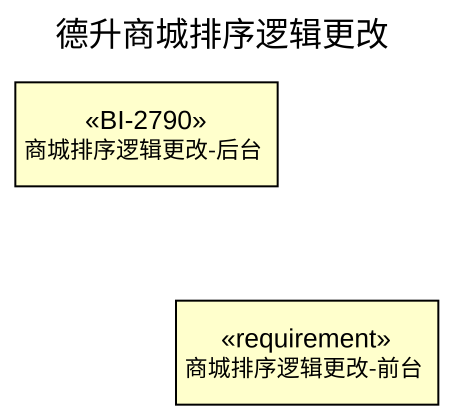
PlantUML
@startuml
title 德升商城排序逻辑更改
hide circle
hide empty members
class "商城排序逻辑更改-后台" as 商城排序逻辑更改_后台 <<BI-2790>>
class "商城排序逻辑更改-前台" as 商城排序逻辑更改_前台 <<requirement>>
@enduml
